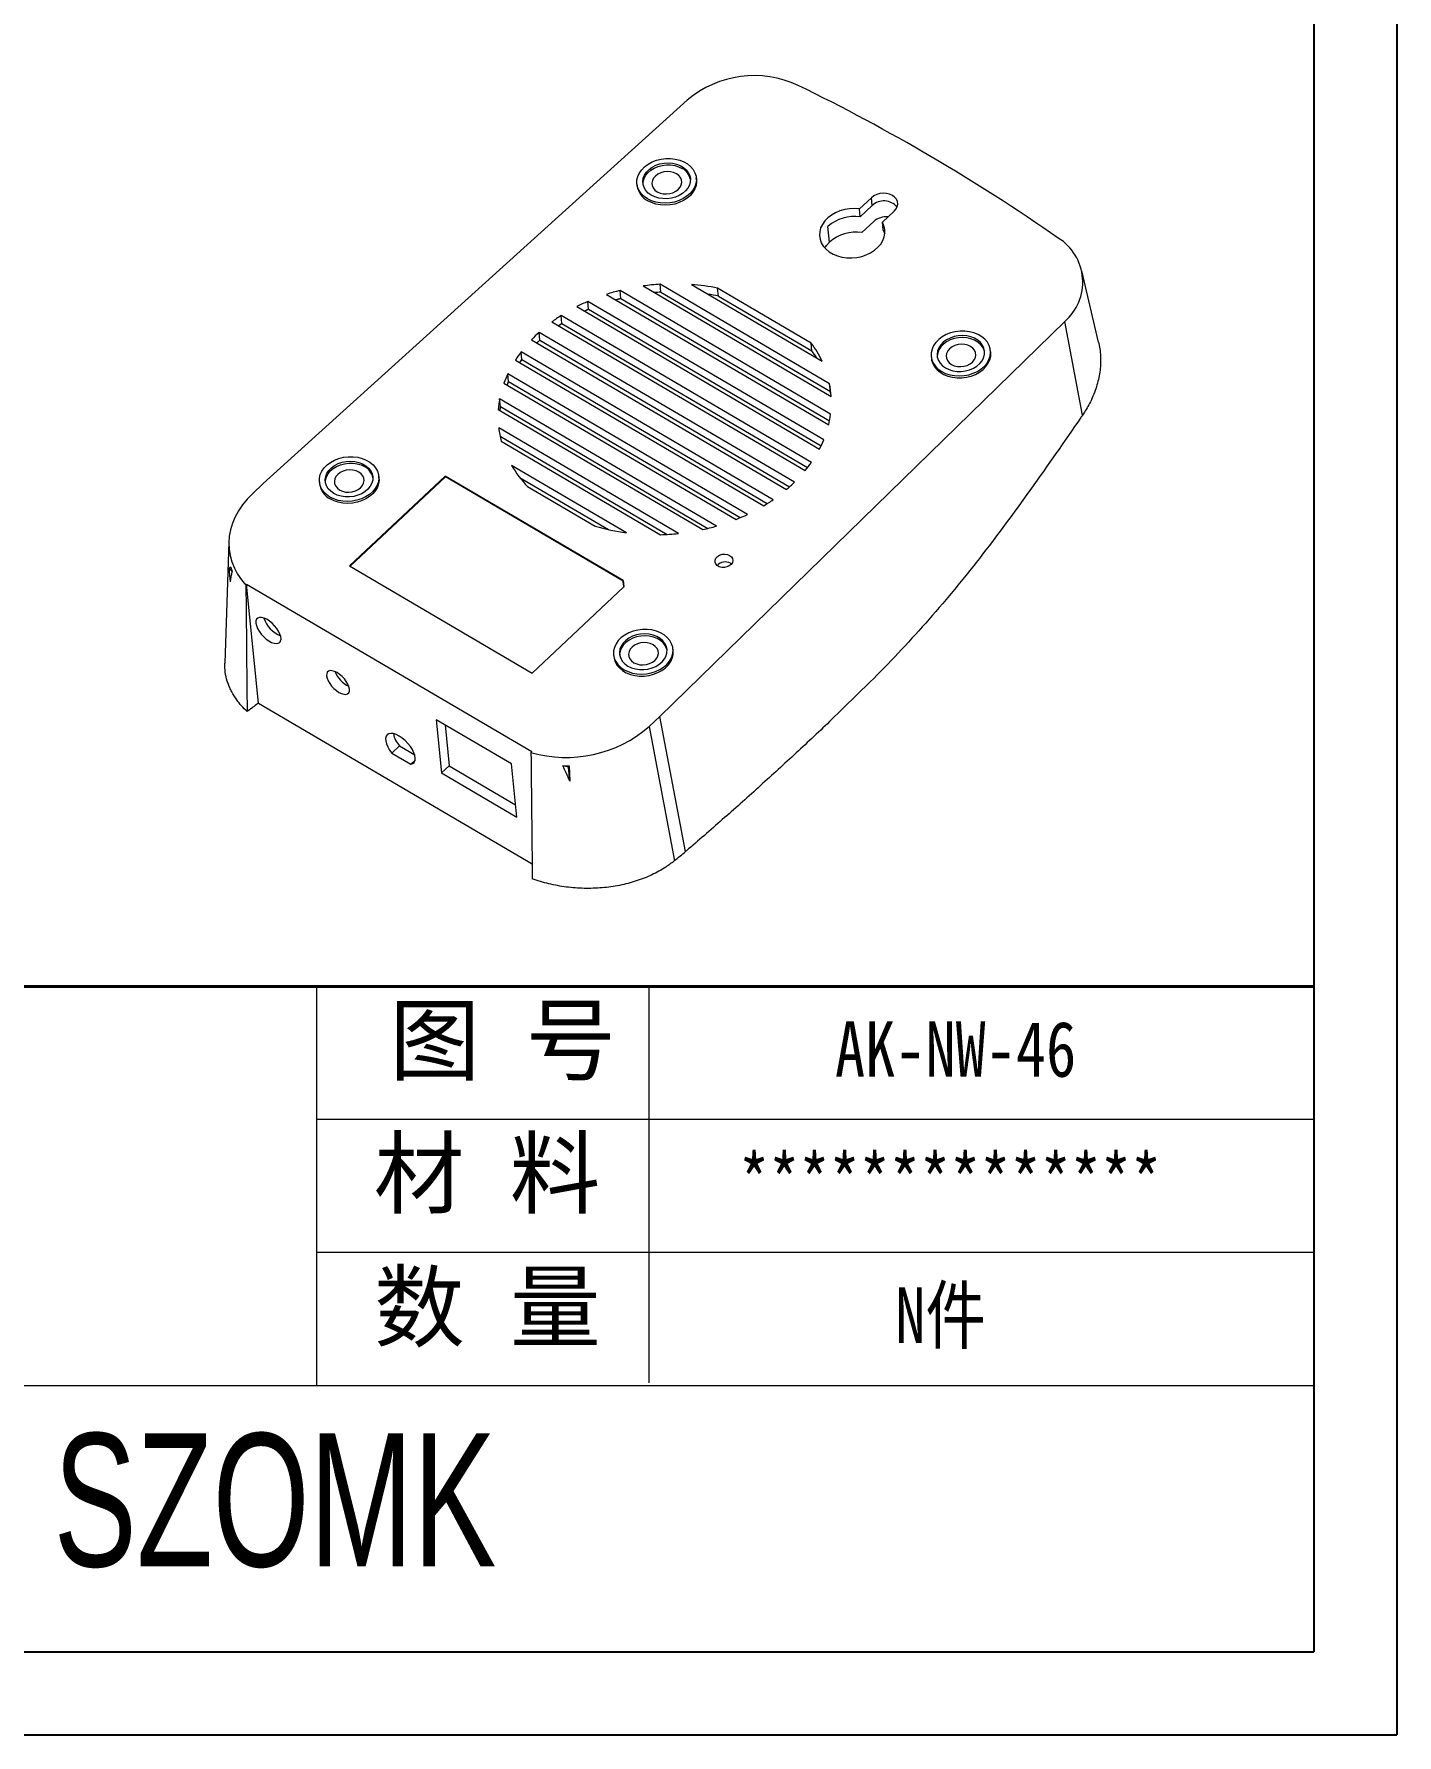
# Model space of a CAD drawing. Header units: inches. Extents: x 1181 to 2938, y 573 to 1158.
# Drawn here: x 1780.2 to 2008.6, y 573 to 857.9 of the extents above; entities that cross this region are included whole.
import ezdxf

# ---------------------------------------------------------------- set-up
doc = ezdxf.new("R2010")
doc.units = ezdxf.units.IN
doc.layers.add('文字', color=81, linetype='Continuous')
doc.layers.add('粗实线', color=7, linetype='Continuous', lineweight=30)
doc.layers.add('细实线', color=3, linetype='Continuous', lineweight=9)
doc.styles.get("Standard").update_dxf_attribs({"font": 'txt', "bigfont": 'gbcbig.shx'})
doc.styles.add('宋体', font='', dxfattribs={"width": 0.8, "height": 3.5})
doc.styles.add('长仿宋', font='', dxfattribs={"width": 0.7, "height": 4})
doc.styles.get('宋体').set_extended_font_data('SimSun')
doc.styles.get('长仿宋').set_extended_font_data('SimSun')

msp = doc.modelspace()

# ---------------------------------------------------------------- linework, layer by layer
for p, q in [((2008.611, 1158.076), (2008.611, 572.957)), ((1994.68, 1144.144), (1994.68, 586.888)), ((1202.499, 586.888), (1994.68, 586.888)), ((1181.086, 572.957), (2008.611, 572.957))]:
    msp.add_line(p, q)
at = {"color": 7, "linetype": 'Continuous', "lineweight": 15}
for p, q in [((1818.586, 782.593), (1889.667, 846.852)), ((1881.224, 832.836), (1881.257, 832.505)), ((1891.209, 833.489), (1891.176, 833.819)), ((1920.52, 830.489), (1918.532, 828.622)), ((1920.651, 829.167), (1920.52, 830.489)), ((1918.662, 827.301), (1918.532, 828.622)), ((1918.662, 827.301), (1920.651, 829.167)), ((1918.924, 824.658), (1920.912, 826.525)), ((1922.354, 826.379), (1924.343, 828.246)), ((1913.488, 823.055), (1913.227, 825.697)), ((1922.485, 825.058), (1922.354, 826.379)), ((1958.599, 806.297), (1955.8, 818.243)), ((1882.272, 815.707), (1913.79, 797.215)), ((1913.515, 799.333), (1885.112, 815.998)), ((1885.242, 814.677), (1885.112, 815.998)), ((1890.351, 815.962), (1912.26, 803.108)), ((1910.425, 806.141), (1894.751, 815.337)), ((1894.881, 814.016), (1894.751, 815.337)), ((1871.146, 812.246), (1911.82, 788.382)), ((1912.535, 789.919), (1872.996, 813.117)), ((1873.126, 811.796), (1872.996, 813.117)), ((1876.15, 814.305), (1913.363, 792.471)), ((1913.689, 794.237), (1878.39, 814.947)), ((1878.521, 813.626), (1878.39, 814.947)), ((1878.521, 813.626), (1913.502, 793.101)), ((1885.242, 814.677), (1913.646, 798.012)), ((1894.881, 814.016), (1910.555, 804.82)), ((1866.983, 809.694), (1909.434, 784.787)), ((1910.46, 786.142), (1868.522, 810.747)), ((1868.653, 809.426), (1868.522, 810.747)), ((1868.653, 809.426), (1909.82, 785.273)), ((1873.126, 811.796), (1912.095, 788.932)), ((1885.07, 743.585), (1952.917, 809.742)), ((1955.906, 794.07), (1952.917, 809.742)), ((1863.557, 806.709), (1906.311, 781.625)), ((1907.62, 782.814), (1864.814, 807.928)), ((1864.945, 806.607), (1864.814, 807.928)), ((1864.945, 806.607), (1906.8, 782.05)), ((1904.061, 779.907), (1861.824, 804.688)), ((1861.955, 803.367), (1861.824, 804.688)), ((1910.555, 804.82), (1910.425, 806.141)), ((1930.536, 803.904), (1930.568, 803.574)), ((1940.52, 804.557), (1940.487, 804.887)), ((1899.754, 777.439), (1859.583, 801.009)), ((1859.713, 799.687), (1859.583, 801.009)), ((1860.853, 803.302), (1902.468, 778.885)), ((1861.955, 803.367), (1903.061, 779.249)), ((1858.932, 799.434), (1897.84, 776.606)), ((1859.713, 799.687), (1898.553, 776.9)), ((1913.646, 798.012), (1913.515, 799.333)), ((1894.571, 775.486), (1858.217, 796.815)), ((1858.348, 795.494), (1858.217, 796.815)), ((1858.348, 795.494), (1893.113, 775.097)), ((1857.98, 794.998), (1892.243, 774.895)), ((1888.184, 774.239), (1858.057, 791.915)), ((1858.291, 790.533), (1886.318, 774.089)), ((1858.494, 789.702), (1885.181, 774.044)), ((1849.105, 783.857), (1833.072, 768.807)), ((1849.118, 783.725), (1833.167, 768.752)), ((1837.982, 783.523), (1837.949, 783.853)), ((1878.921, 766.364), (1849.105, 783.857)), ((1849.118, 783.725), (1849.105, 783.857)), ((1878.934, 766.232), (1849.118, 783.725)), ((1879.486, 774.347), (1860.206, 785.659)), ((1816.787, 780.904), (1818.586, 782.593)), ((1827.997, 782.87), (1828.03, 782.539)), ((1861.627, 783.581), (1876.433, 774.894)), ((1862.894, 782.126), (1874.233, 775.473)), ((1812.83, 772.871), (1812.155, 752.533)), ((1813.149, 768.586), (1812.873, 768.446)), ((1812.873, 768.446), (1813.397, 767.831)), ((1813.102, 766.134), (1812.873, 768.446)), ((1813.397, 767.828), (1813.397, 767.831)), ((1813.397, 767.831), (1813.397, 767.831)), ((1813.397, 767.828), (1813.397, 767.831)), ((1833.072, 768.807), (1863.653, 750.865)), ((1896.894, 769.248), (1897.07, 769.124)), ((1815.683, 765.603), (1815.814, 765.726)), ((1815.814, 765.726), (1863.597, 737.692)), ((1817.781, 745.827), (1815.814, 765.726)), ((1863.653, 750.865), (1879.044, 765.313)), ((1878.921, 766.364), (1879.044, 765.313)), ((1878.934, 766.232), (1878.921, 766.364)), ((1879.042, 765.311), (1878.934, 766.232)), ((1877.309, 753.938), (1877.341, 753.608)), ((1887.293, 754.591), (1887.26, 754.921)), ((1920.324, 749.369), (1913.509, 742.724)), ((1817.781, 745.827), (1863.652, 718.914)), ((1860.198, 735.641), (1847.584, 743.042)), ((1847.584, 743.042), (1848.465, 734.124)), ((1849.072, 742.169), (1849.748, 735.328)), ((1885.07, 743.585), (1883.272, 741.897)), ((1883.272, 741.897), (1887.515, 719.427)), ((1889.367, 720.945), (1885.07, 743.585)), ((1840.16, 737.441), (1841.443, 738.645)), ((1841.443, 738.645), (1843.978, 737.157)), ((1840.16, 737.441), (1843.335, 735.578)), ((1843.335, 735.578), (1844.052, 736.25)), ((1849.748, 735.328), (1848.465, 734.124)), ((1849.748, 735.328), (1860.874, 728.8)), ((1861.08, 726.723), (1860.198, 735.641)), ((1863.597, 737.692), (1863.465, 737.568)), ((1868.806, 735.319), (1868.806, 735.321)), ((1869.734, 735.085), (1868.806, 735.321)), ((1868.806, 735.321), (1868.806, 735.321)), ((1869.853, 735.316), (1869.734, 735.085)), ((1869.853, 735.316), (1869.962, 732.773)), ((1848.465, 734.124), (1861.08, 726.723)), ((1869.962, 732.773), (1869.734, 735.085))]:
    msp.add_line(p, q, dxfattribs=at)
at = {"color": 7, "linetype": 'Continuous', "lineweight": 15, "flags": 128}
for points in [[(1882.994, 830.317), (1882.422, 830.716), (1881.948, 831.183), (1881.585, 831.704), (1881.34, 832.268), (1881.222, 832.86), (1881.233, 833.463), (1881.372, 834.063), (1881.636, 834.644), (1882.019, 835.191), (1882.51, 835.69), (1883.096, 836.127), (1883.763, 836.492), (1884.493, 836.775), (1885.267, 836.968), (1886.065, 837.068), (1886.867, 837.07), (1887.652, 836.976), (1888.399, 836.787), (1889.089, 836.508), (1889.704, 836.147), (1890.228, 835.713), (1890.648, 835.217), (1890.953, 834.673), (1891.135, 834.093), (1891.189, 833.494), (1891.114, 832.89), (1890.911, 832.298), (1890.587, 831.732), (1890.149, 831.208), (1889.608, 830.738), (1888.98, 830.336), (1888.279, 830.011), (1887.525, 829.772), (1886.736, 829.625), (1885.933, 829.574), (1885.138, 829.62), (1884.369, 829.762), (1883.649, 829.997), (1882.994, 830.317)], [(1883.635, 830.919), (1883.13, 831.279), (1882.724, 831.703), (1882.43, 832.181), (1882.256, 832.695), (1882.21, 833.229), (1882.292, 833.766), (1882.499, 834.29), (1882.826, 834.782), (1883.26, 835.228), (1883.79, 835.613), (1884.396, 835.924), (1885.061, 836.151), (1885.763, 836.288), (1886.478, 836.33), (1887.185, 836.275), (1887.859, 836.126), (1888.481, 835.887), (1889.029, 835.565), (1889.487, 835.171), (1889.838, 834.718), (1890.073, 834.221), (1890.183, 833.695), (1890.166, 833.157), (1890.02, 832.624), (1889.752, 832.114), (1889.37, 831.643), (1888.886, 831.226), (1888.316, 830.877), (1887.678, 830.606), (1886.992, 830.423), (1886.281, 830.334), (1885.567, 830.34), (1884.873, 830.443), (1884.222, 830.638), (1883.635, 830.919)], [(1882.242, 832.769), (1882.268, 833.168), (1882.413, 833.701), (1882.681, 834.211), (1883.063, 834.682), (1883.547, 835.098), (1884.117, 835.448), (1884.756, 835.718), (1885.441, 835.901), (1886.153, 835.991), (1886.866, 835.985), (1887.56, 835.882), (1888.211, 835.687), (1888.798, 835.405)], [(1891.209, 833.489), (1891.222, 833.164), (1891.147, 832.56), (1890.944, 831.967), (1890.62, 831.402), (1890.181, 830.877), (1889.641, 830.408), (1889.012, 830.005), (1888.312, 829.681), (1887.557, 829.441), (1886.769, 829.295), (1885.966, 829.243), (1885.17, 829.29), (1884.402, 829.432), (1883.681, 829.666), (1883.026, 829.987)], [(1884.63, 831.492), (1885.095, 831.28), (1885.618, 831.155), (1886.171, 831.121), (1886.728, 831.182), (1887.259, 831.334), (1887.74, 831.569), (1888.144, 831.876), (1888.453, 832.239), (1888.651, 832.64), (1888.727, 833.059), (1888.678, 833.475), (1888.507, 833.867), (1888.221, 834.215), (1887.836, 834.502), (1887.371, 834.714), (1886.848, 834.84), (1886.295, 834.873), (1885.738, 834.812), (1885.206, 834.66), (1884.726, 834.425), (1884.322, 834.119), (1884.013, 833.756), (1883.815, 833.354), (1883.739, 832.936), (1883.788, 832.52), (1883.959, 832.128), (1884.245, 831.779), (1884.63, 831.492)], [(1924.343, 828.246), (1924.652, 828.609), (1924.849, 829.01), (1924.926, 829.429), (1924.877, 829.845), (1924.705, 830.237), (1924.42, 830.585), (1924.035, 830.872), (1923.569, 831.084), (1923.047, 831.21), (1922.494, 831.243), (1921.937, 831.182), (1921.405, 831.031), (1920.925, 830.795), (1920.52, 830.489)], [(1918.532, 828.622), (1917.705, 828.68), (1916.868, 828.642), (1916.042, 828.509), (1915.245, 828.284), (1914.495, 827.972), (1913.811, 827.581), (1913.208, 827.12), (1912.7, 826.599), (1912.299, 826.03), (1912.014, 825.427), (1911.852, 824.804), (1911.816, 824.174), (1911.908, 823.554), (1912.125, 822.957), (1912.463, 822.396), (1912.912, 821.886), (1913.464, 821.438), (1914.105, 821.062), (1914.82, 820.767), (1915.593, 820.56), (1916.405, 820.446), (1917.239, 820.427), (1918.073, 820.503), (1918.89, 820.674), (1919.67, 820.935), (1920.395, 821.28), (1921.048, 821.701), (1921.614, 822.188), (1922.08, 822.73), (1922.434, 823.314), (1922.67, 823.927), (1922.781, 824.555), (1922.765, 825.182), (1922.621, 825.795), (1922.354, 826.379)], [(1922.485, 825.058), (1922.731, 824.534), (1922.768, 824.425)], [(1912.708, 822.096), (1912.988, 822.506), (1913.488, 823.055)], [(1877.685, 813.404), (1878.101, 813.517), (1878.521, 813.626)], [(1868.08, 809.051), (1868.358, 809.235), (1868.653, 809.426)], [(1872.438, 811.488), (1872.776, 811.642), (1873.126, 811.796)], [(1864.475, 806.171), (1864.701, 806.383), (1864.945, 806.607)], [(1932.305, 801.386), (1932.96, 801.065), (1933.681, 800.83), (1934.449, 800.688), (1935.245, 800.642), (1936.047, 800.693), (1936.836, 800.84), (1937.59, 801.079), (1938.291, 801.404), (1938.92, 801.806), (1939.46, 802.276), (1939.898, 802.8), (1940.223, 803.366), (1940.425, 803.958), (1940.5, 804.562), (1940.446, 805.161), (1940.265, 805.741), (1939.96, 806.286), (1939.54, 806.781), (1939.015, 807.215), (1938.4, 807.576), (1937.71, 807.855), (1936.963, 808.044), (1936.179, 808.138), (1935.377, 808.136), (1934.578, 808.037), (1933.804, 807.843), (1933.074, 807.56), (1932.408, 807.195), (1931.821, 806.758), (1931.33, 806.259), (1930.948, 805.712), (1930.683, 805.132), (1930.544, 804.532), (1930.534, 803.928), (1930.652, 803.337), (1930.896, 802.773), (1931.26, 802.251), (1931.733, 801.784), (1932.305, 801.386)], [(1932.946, 801.988), (1933.534, 801.706), (1934.184, 801.511), (1934.878, 801.408), (1935.592, 801.402), (1936.303, 801.492), (1936.989, 801.675), (1937.627, 801.945), (1938.198, 802.294), (1938.682, 802.711), (1939.064, 803.182), (1939.332, 803.692), (1939.477, 804.225), (1939.495, 804.763), (1939.384, 805.289), (1939.15, 805.787), (1938.798, 806.24), (1938.341, 806.633), (1937.792, 806.955), (1937.171, 807.194), (1936.496, 807.344), (1935.789, 807.398), (1935.074, 807.357), (1934.373, 807.22), (1933.708, 806.992), (1933.101, 806.681), (1932.572, 806.296), (1932.137, 805.85), (1931.81, 805.358), (1931.603, 804.835), (1931.521, 804.297), (1931.568, 803.763), (1931.741, 803.249), (1932.035, 802.772), (1932.442, 802.347), (1932.946, 801.988)], [(1939.502, 804.623), (1939.417, 804.959), (1939.182, 805.456), (1938.83, 805.909), (1938.373, 806.303), (1937.825, 806.624), (1937.203, 806.864), (1936.528, 807.013), (1935.822, 807.068), (1935.107, 807.026), (1934.405, 806.889), (1933.74, 806.662), (1933.134, 806.35), (1932.604, 805.966), (1932.169, 805.52), (1931.843, 805.028), (1931.636, 804.504), (1931.554, 803.967), (1931.553, 803.838)], [(1930.568, 803.574), (1930.609, 803.3), (1930.791, 802.72), (1931.096, 802.175), (1931.516, 801.68), (1932.041, 801.246), (1932.656, 800.885), (1933.346, 800.606), (1934.093, 800.417), (1934.877, 800.323), (1935.679, 800.325), (1936.477, 800.424), (1937.251, 800.618), (1937.981, 800.901), (1938.648, 801.266), (1939.235, 801.703), (1939.725, 802.202), (1940.108, 802.749), (1940.372, 803.329), (1940.512, 803.929), (1940.522, 804.533), (1940.52, 804.557)], [(1933.941, 802.56), (1934.406, 802.349), (1934.929, 802.223), (1935.482, 802.19), (1936.039, 802.25), (1936.571, 802.402), (1937.051, 802.637), (1937.455, 802.944), (1937.764, 803.307), (1937.962, 803.708), (1938.038, 804.127), (1937.989, 804.543), (1937.818, 804.935), (1937.533, 805.283), (1937.147, 805.57), (1936.682, 805.782), (1936.159, 805.908), (1935.606, 805.941), (1935.049, 805.88), (1934.518, 805.729), (1934.038, 805.494), (1933.633, 805.187), (1933.324, 804.824), (1933.127, 804.423), (1933.05, 804.004), (1933.099, 803.588), (1933.27, 803.196), (1933.556, 802.848), (1933.941, 802.56)], [(1861.588, 802.87), (1861.762, 803.109), (1861.955, 803.367)], [(1859.461, 799.124), (1859.578, 799.392), (1859.713, 799.687)], [(1858.239, 794.846), (1858.287, 795.148), (1858.348, 795.494)], [(1829.767, 780.351), (1829.195, 780.75), (1828.721, 781.216), (1828.358, 781.738), (1828.113, 782.302), (1827.995, 782.894), (1828.006, 783.497), (1828.145, 784.097), (1828.409, 784.678), (1828.792, 785.225), (1829.283, 785.724), (1829.869, 786.161), (1830.536, 786.526), (1831.266, 786.809), (1832.04, 787.002), (1832.838, 787.102), (1833.64, 787.104), (1834.425, 787.01), (1835.172, 786.821), (1835.862, 786.542), (1836.477, 786.181), (1837.001, 785.747), (1837.421, 785.251), (1837.726, 784.707), (1837.908, 784.127), (1837.962, 783.528), (1837.887, 782.924), (1837.684, 782.332), (1837.36, 781.766), (1836.922, 781.242), (1836.381, 780.772), (1835.753, 780.37), (1835.052, 780.045), (1834.298, 779.806), (1833.509, 779.659), (1832.706, 779.608), (1831.91, 779.654), (1831.142, 779.796), (1830.421, 780.031), (1829.767, 780.351)], [(1830.408, 780.953), (1829.903, 781.312), (1829.497, 781.737), (1829.203, 782.214), (1829.029, 782.728), (1828.983, 783.263), (1829.065, 783.8), (1829.272, 784.324), (1829.598, 784.816), (1830.033, 785.262), (1830.563, 785.646), (1831.169, 785.958), (1831.834, 786.185), (1832.536, 786.322), (1833.251, 786.364), (1833.957, 786.309), (1834.632, 786.16), (1835.254, 785.92), (1835.802, 785.599), (1836.259, 785.205), (1836.611, 784.752), (1836.846, 784.255), (1836.956, 783.729), (1836.939, 783.191), (1836.793, 782.658), (1836.525, 782.148), (1836.143, 781.677), (1835.659, 781.26), (1835.089, 780.911), (1834.451, 780.64), (1833.765, 780.457), (1833.053, 780.367), (1832.34, 780.374), (1831.646, 780.476), (1830.995, 780.672), (1830.408, 780.953)], [(1829.015, 782.803), (1829.041, 783.202), (1829.186, 783.734), (1829.454, 784.244), (1829.836, 784.715), (1830.32, 785.132), (1830.89, 785.482), (1831.528, 785.752), (1832.214, 785.935), (1832.926, 786.025), (1833.639, 786.018), (1834.333, 785.916), (1834.984, 785.721), (1835.571, 785.439)], [(1831.403, 781.526), (1831.868, 781.314), (1832.391, 781.189), (1832.944, 781.155), (1833.501, 781.216), (1834.032, 781.368), (1834.512, 781.603), (1834.917, 781.91), (1835.226, 782.273), (1835.423, 782.674), (1835.5, 783.093), (1835.451, 783.509), (1835.28, 783.9), (1834.994, 784.249), (1834.609, 784.536), (1834.144, 784.748), (1833.621, 784.874), (1833.068, 784.907), (1832.511, 784.846), (1831.979, 784.694), (1831.499, 784.459), (1831.095, 784.152), (1830.786, 783.789), (1830.588, 783.388), (1830.512, 782.969), (1830.561, 782.554), (1830.732, 782.162), (1831.018, 781.813), (1831.403, 781.526)], [(1816.787, 780.904), (1815.901, 780), (1815.118, 779.046), (1814.442, 778.05), (1813.879, 777.019), (1813.433, 775.961), (1813.107, 774.882), (1812.904, 773.792), (1812.825, 772.699), (1812.871, 771.609), (1813.041, 770.532), (1813.335, 769.475), (1813.749, 768.447), (1814.281, 767.453), (1814.927, 766.503), (1815.683, 765.603)], [(1837.982, 783.523), (1837.995, 783.197), (1837.92, 782.594), (1837.717, 782.001), (1837.393, 781.436), (1836.954, 780.911), (1836.414, 780.442), (1835.785, 780.039), (1835.085, 779.714), (1834.33, 779.475), (1833.542, 779.328), (1832.739, 779.277), (1831.943, 779.324), (1831.175, 779.466), (1830.454, 779.7), (1829.799, 780.021)], [(1896.763, 770.569), (1897.059, 770.331), (1897.242, 770.033), (1897.298, 769.703), (1897.22, 769.37), (1897.017, 769.063), (1896.705, 768.809), (1896.314, 768.632), (1895.876, 768.546), (1895.432, 768.56), (1895.021, 768.673), (1894.679, 768.873), (1894.437, 769.144), (1894.316, 769.462), (1894.327, 769.797), (1894.469, 770.121), (1894.73, 770.404), (1895.085, 770.622), (1895.505, 770.755), (1895.95, 770.791), (1896.383, 770.727), (1896.763, 770.569)], [(1817.358, 759.22), (1817.445, 758.801), (1817.627, 758.344), (1817.895, 757.869), (1818.236, 757.401), (1818.634, 756.96), (1819.07, 756.566), (1819.525, 756.24), (1819.977, 755.995), (1820.405, 755.843), (1820.788, 755.791), (1821.11, 755.842), (1821.354, 755.993), (1821.51, 756.238), (1821.569, 756.564), (1821.531, 756.957), (1821.395, 757.398), (1821.169, 757.866), (1820.863, 758.341), (1820.491, 758.798), (1820.071, 759.218), (1819.623, 759.58), (1819.167, 759.868), (1818.724, 760.067), (1818.317, 760.17), (1817.962, 760.17), (1817.678, 760.068), (1817.476, 759.869), (1817.368, 759.582), (1817.358, 759.22)], [(1879.078, 751.42), (1879.733, 751.099), (1880.454, 750.864), (1881.222, 750.722), (1882.018, 750.676), (1882.82, 750.727), (1883.609, 750.874), (1884.363, 751.113), (1885.064, 751.438), (1885.693, 751.84), (1886.233, 752.31), (1886.671, 752.834), (1886.996, 753.4), (1887.198, 753.992), (1887.273, 754.596), (1887.219, 755.195), (1887.038, 755.775), (1886.733, 756.32), (1886.313, 756.815), (1885.788, 757.249), (1885.173, 757.61), (1884.483, 757.889), (1883.736, 758.078), (1882.952, 758.172), (1882.15, 758.17), (1881.351, 758.07), (1880.577, 757.877), (1879.847, 757.594), (1879.181, 757.229), (1878.594, 756.792), (1878.103, 756.293), (1877.721, 755.746), (1877.456, 755.165), (1877.317, 754.565), (1877.306, 753.962), (1877.425, 753.371), (1877.669, 752.807), (1878.033, 752.285), (1878.506, 751.818), (1879.078, 751.42)], [(1879.719, 752.022), (1880.307, 751.74), (1880.957, 751.545), (1881.651, 751.442), (1882.365, 751.436), (1883.076, 751.525), (1883.762, 751.709), (1884.4, 751.979), (1884.971, 752.328), (1885.455, 752.745), (1885.837, 753.216), (1886.105, 753.726), (1886.25, 754.259), (1886.268, 754.797), (1886.157, 755.323), (1885.922, 755.821), (1885.571, 756.273), (1885.113, 756.667), (1884.565, 756.989), (1883.944, 757.228), (1883.269, 757.378), (1882.562, 757.432), (1881.847, 757.391), (1881.145, 757.254), (1880.481, 757.026), (1879.874, 756.715), (1879.345, 756.33), (1878.91, 755.884), (1878.583, 755.392), (1878.376, 754.868), (1878.294, 754.331), (1878.341, 753.797), (1878.514, 753.283), (1878.808, 752.806), (1879.215, 752.381), (1879.719, 752.022)], [(1886.275, 754.657), (1886.19, 754.993), (1885.955, 755.49), (1885.603, 755.943), (1885.146, 756.337), (1884.598, 756.658), (1883.976, 756.898), (1883.301, 757.047), (1882.595, 757.102), (1881.879, 757.06), (1881.178, 756.923), (1880.513, 756.696), (1879.907, 756.384), (1879.377, 756), (1878.942, 755.554), (1878.616, 755.062), (1878.409, 754.538), (1878.327, 754.001), (1878.326, 753.872)], [(1880.714, 752.594), (1881.179, 752.382), (1881.702, 752.257), (1882.255, 752.223), (1882.812, 752.284), (1883.344, 752.436), (1883.824, 752.671), (1884.228, 752.978), (1884.537, 753.341), (1884.735, 753.742), (1884.811, 754.161), (1884.762, 754.577), (1884.591, 754.969), (1884.305, 755.317), (1883.92, 755.604), (1883.455, 755.816), (1882.932, 755.942), (1882.379, 755.975), (1881.822, 755.914), (1881.291, 755.763), (1880.811, 755.527), (1880.406, 755.221), (1880.097, 754.858), (1879.9, 754.457), (1879.823, 754.038), (1879.872, 753.622), (1880.043, 753.23), (1880.329, 752.882), (1880.714, 752.594)], [(1877.341, 753.608), (1877.382, 753.333), (1877.564, 752.754), (1877.869, 752.209), (1878.289, 751.713), (1878.814, 751.279), (1879.429, 750.919), (1880.119, 750.64), (1880.866, 750.451), (1881.65, 750.357), (1882.452, 750.359), (1883.25, 750.458), (1884.024, 750.652), (1884.754, 750.935), (1885.421, 751.3), (1886.008, 751.737), (1886.498, 752.236), (1886.881, 752.782), (1887.145, 753.363), (1887.285, 753.963), (1887.295, 754.567), (1887.293, 754.591)], [(1829.212, 750.398), (1829.296, 750.002), (1829.472, 749.57), (1829.731, 749.124), (1830.059, 748.685), (1830.441, 748.275), (1830.857, 747.916), (1831.287, 747.625), (1831.708, 747.417), (1832.1, 747.302), (1832.443, 747.286), (1832.72, 747.37), (1832.916, 747.55), (1833.023, 747.816), (1833.035, 748.155), (1832.951, 748.551), (1832.775, 748.983), (1832.516, 749.43), (1832.188, 749.869), (1831.806, 750.278), (1831.39, 750.637), (1830.96, 750.928), (1830.539, 751.136), (1830.147, 751.251), (1829.804, 751.267), (1829.527, 751.183), (1829.331, 751.004), (1829.224, 750.737), (1829.212, 750.398)], [(1843.335, 735.578), (1843.659, 735.682), (1843.896, 735.889), (1844.038, 736.191), (1844.078, 736.574), (1844.014, 737.023), (1843.849, 737.519), (1843.591, 738.042), (1843.249, 738.569), (1842.839, 739.08), (1842.376, 739.553), (1841.88, 739.968), (1841.372, 740.308), (1840.873, 740.559), (1840.404, 740.71), (1839.983, 740.755), (1839.629, 740.693), (1839.356, 740.526), (1839.176, 740.261), (1839.095, 739.909), (1839.118, 739.484), (1839.243, 739.004), (1839.465, 738.489), (1839.775, 737.961), (1840.16, 737.441)]]:
    msp.add_lwpolyline(points, dxfattribs=at)
at = {"color": 7, "linetype": 'Continuous', "lineweight": 15}
for centre, radius, start, end in [((1900.887, 833.533), 17.415, 64.95052, 130.10865), ((1762.903, 551.629), 331.274, 55.22455, 63.97368), ((1887.558, 833.022), 2.686, 11.4449, 62.51101), ((1884.579, 832.958), 3.352, 187.76675, 242.4168), ((1922.628, 827.08), 2.875, 40.2233, 133.44013), ((1917.697, 820.56), 6.809, 81.84822, 131.02658), ((1922.943, 824.187), 3.097, 83.44117, 130.98518), ((1917.958, 817.918), 6.809, 81.84822, 131.02658), ((1947.239, 816.346), 8.71, 310.69104, 58.04176), ((1887.5, 778.649), 37.425, 93.65818, 98.02886), ((1887.631, 781.017), 35.051, 78.28057, 85.55), ((1886.105, 782.865), 32.97, 113.42816, 116.98259), ((1887.202, 779.996), 36.045, 104.14993, 107.8545), ((1887.405, 778.405), 36.324, 104.15656, 105.52065), ((1887.63, 777.333), 37.42, 93.65814, 95.30224), ((1887.63, 777.331), 37.422, 93.65818, 95.30219), ((1887.882, 780.374), 34.362, 78.2469, 81.2215), ((1887.876, 780.344), 34.393, 78.24822, 81.22017), ((1884.192, 786.197), 29.125, 122.549, 126.21893), ((1884.586, 784.477), 29.602, 122.56268, 123.88925), ((1886.408, 781.16), 33.391, 113.43855, 114.73298), ((1881.658, 789.307), 25.11, 132.13074, 136.12688), ((1882.111, 787.64), 25.582, 132.14777, 133.58388), ((1878.826, 791.741), 21.37, 142.70977, 147.25006), ((1896.173, 795.448), 17.817, 25.46234, 36.88025), ((1895.809, 793.791), 18.414, 32.28149, 36.79304), ((1895.831, 793.806), 18.388, 32.27824, 36.79628), ((1876.131, 793.246), 18.279, 154.87021, 160.21297), ((1879.294, 790.172), 21.789, 142.72988, 144.35365), ((1876.557, 791.794), 18.601, 154.89145, 156.79421), ((1898.138, 796.265), 15.68, 3.47569, 11.28327), ((1898.234, 794.938), 15.715, 8.34764, 11.27959), ((1898.237, 794.938), 15.712, 8.34735, 11.27989), ((1874.15, 793.812), 16.213, 169.32584, 175.80617), ((1874.453, 792.463), 16.388, 169.34149, 171.63953), ((1897.326, 796.339), 16.497, 346.44118, 352.67985), ((1873.705, 793.856), 15.768, 187.07056, 195.27378), ((1895.161, 797.064), 18.785, 332.47261, 337.64479), ((1834.331, 783.056), 2.686, 11.4449, 62.51101), ((1876.589, 795.332), 19.025, 210.55871, 223.95918), ((1892.403, 798.75), 22.023, 320.65339, 325.07518), ((1831.352, 782.992), 3.352, 187.76675, 242.4168), ((1889.596, 801.335), 25.843, 310.30015, 314.2203), ((1887.156, 804.526), 29.864, 300.84419, 304.4764), ((1883.885, 807.7), 33.641, 253.32711, 262.48642), ((1884.445, 810.515), 36.464, 282.34832, 286.12291), ((1885.384, 807.832), 33.618, 291.74659, 295.30543), ((1884.261, 811.407), 37.375, 271.41074, 276.02412), ((1896.004, 767.679), 1.804, 60.42951, 137.9733), ((1822.676, 771.297), 9.905, 195.884, 200.48162), ((1823.311, 761.602), 4.851, 198.37425, 248.00581), ((1834.879, 752.802), 4.59, 201.68391, 244.69615), ((1869.403, 757.877), 21.159, 253.70103, 310.95292), ((1844.753, 741.619), 4.45, 191.76178, 221.93768), ((1869.434, 757.965), 22.653, 268.41076, 271.05923)]:
    msp.add_arc(centre, radius, start, end, dxfattribs=at)
for points, knots in [([(1958.586, 806.294), (1958.632, 806.11), (1958.77, 805.556), (1958.891, 804.595), (1958.957, 803.417), (1958.914, 802.21), (1958.767, 800.98), (1958.512, 799.739), (1958.149, 798.489), (1957.677, 797.244), (1957.13, 796.088), (1956.54, 795.026), (1956.117, 794.389), (1955.906, 794.07)], [0, 0, 0, 0, 0.0465657, 0.1405487, 0.2351377, 0.331587, 0.4286583, 0.5275953, 0.6271739, 0.728738, 0.8309736, 0.9152984, 1, 1, 1, 1]), ([(1955.624, 793.662), (1952.846, 789.635), (1950.058, 785.625), (1944.405, 777.719), (1941.541, 773.827), (1937.146, 768.19), (1935.664, 766.344), (1932.665, 762.729), (1931.151, 760.965), (1928.098, 757.522), (1926.558, 755.841), (1923.456, 752.553), (1921.893, 750.944), (1920.324, 749.369)], [0, 0, 0, 0, 0.25, 0.25, 0.5, 0.5, 0.625, 0.625, 0.75, 0.75, 0.875, 0.875, 1, 1, 1, 1]), ([(1815.895, 744.407), (1815.576, 744.723), (1814.936, 745.356), (1814.059, 746.461), (1813.413, 747.489), (1812.962, 748.416), (1812.578, 749.382), (1812.257, 750.611), (1812.132, 751.758), (1812.157, 752.392), (1812.162, 752.533)], [0, 0, 0, 0, 0.1320194, 0.2640397, 0.4333664, 0.5187091, 0.602755, 0.7806576, 0.9513149, 1, 1, 1, 1]), ([(1817.781, 745.827), (1817.675, 745.746), (1817.57, 745.666), (1816.923, 745.174), (1816.399, 744.78), (1815.895, 744.407)], [0.30850747, 0.30850747, 0.30850747, 0.30850747, 0.32754877, 0.32754877, 0.42645773, 0.42645773, 0.42645773, 0.42645773]), ([(1913.509, 742.724), (1911.522, 740.833), (1909.531, 738.97), (1905.541, 735.285), (1903.543, 733.462), (1899.543, 729.854), (1897.54, 728.069), (1893.53, 724.538), (1891.523, 722.792), (1889.513, 721.07)], [0, 0, 0, 0, 0.25, 0.25, 0.5, 0.5, 0.75, 0.75, 1, 1, 1, 1]), ([(1886.05, 718.358), (1885.313, 717.876), (1884.532, 717.442), (1882.887, 716.665), (1882.024, 716.323), (1880.665, 715.88), (1880.2, 715.744), (1879.264, 715.501), (1878.792, 715.392), (1877.36, 715.107), (1876.386, 714.969), (1874.899, 714.842), (1874.398, 714.812), (1873.388, 714.781), (1872.886, 714.779), (1871.382, 714.813), (1870.387, 714.888), (1868.904, 715.078), (1868.411, 715.154), (1867.429, 715.333), (1866.938, 715.436), (1865.499, 715.779), (1864.572, 716.053), (1863.678, 716.372)], [0, 0, 0, 0, 0.125, 0.125, 0.25, 0.25, 0.3125, 0.3125, 0.375, 0.375, 0.5, 0.5, 0.5625, 0.5625, 0.625, 0.625, 0.75, 0.75, 0.8125, 0.8125, 0.875, 0.875, 1, 1, 1, 1]), ([(1887.515, 719.427), (1887.824, 719.679), (1888.133, 719.932), (1888.441, 720.184), (1888.75, 720.437), (1889.059, 720.691), (1889.367, 720.945)], [0, 0, 0, 0, 0.0014226286, 0.0014226286, 0.0014226286, 0.0028452721, 0.0028452721, 0.0028452721, 0.0028452721])]:
    msp.add_open_spline(points, degree=3, knots=knots, dxfattribs=at)
for points in [[(1955.906, 794.07), (1955.812, 793.934), (1955.718, 793.798), (1955.624, 793.662)], [(1813.102, 766.134), (1813.187, 766.718), (1813.283, 767.287), (1813.397, 767.828)], [(1815.683, 765.603), (1815.75, 758.535), (1815.822, 751.47), (1815.895, 744.407)], [(1863.465, 737.568), (1863.533, 730.5), (1863.604, 723.435), (1863.678, 716.372)], [(1869.962, 732.773), (1869.599, 733.62), (1869.218, 734.469), (1868.806, 735.319)], [(1889.513, 721.07), (1889.465, 721.028), (1889.416, 720.986), (1889.367, 720.945)], [(1887.515, 719.427), (1887.055, 719.052), (1886.565, 718.695), (1886.05, 718.358)]]:
    msp.add_open_spline(points, degree=3, dxfattribs=at)
at = {"layer": '粗实线', "color": 7, "lineweight": 40}
msp.add_line((1994.68, 698.339), (1660.326, 698.339), dxfattribs=at)
at = {"layer": '细实线', "color": 7}
for p, q in [((1827.503, 698.339), (1827.503, 631.469)), ((1883.229, 698.339), (1883.229, 631.938)), ((1994.68, 676.049), (1827.503, 676.049)), ((1994.68, 653.759), (1827.503, 653.759)), ((1994.68, 631.469), (1493.149, 631.469))]:
    msp.add_line(p, q, dxfattribs=at)

# ---------------------------------------------------------------- texts
at = {"layer": '文字', "color": 0, "char_height": 8.35884, "width": 96.63763, "attachment_point": 1, "style": '宋体'}
for s, insert in [('{\\H1.111x;AK-NW-46}', (1914.416, 692.517)), ('{\\H1.111x;**************}', (1898.338, 670.227)), ('{\\H1.111x;N件}', (1924.527, 647.936))]:
    msp.add_mtext(s, dxfattribs=dict(at, insert=insert))
at = {"layer": '粗实线', "insert": (1783.465, 623.487), "char_height": 22.29025, "width": 249.96311, "attachment_point": 1, "style": '长仿宋'}
msp.add_mtext('{\\fSTXinwei|b0|i0|c134|p2;SZOMK}', dxfattribs=at)
at = {"layer": '细实线', "color": 7, "char_height": 11.14513, "attachment_point": 1}
for s, insert, width in [('{\\fSimSun|b0|i0|c134|p54;图 号}', (1839.759, 694.956), 55.72563), ('{\\fSimSun|b0|i0|c134|p54;材 料   }', (1837.116, 672.665), 55.72563), ('{\\fSimSun|b0|i0|c134|p54;数 量}', (1837.17, 650.265), 50.35508)]:
    msp.add_mtext(s, dxfattribs=dict(at, insert=insert, width=width))

doc.saveas('drawing.dxf')
